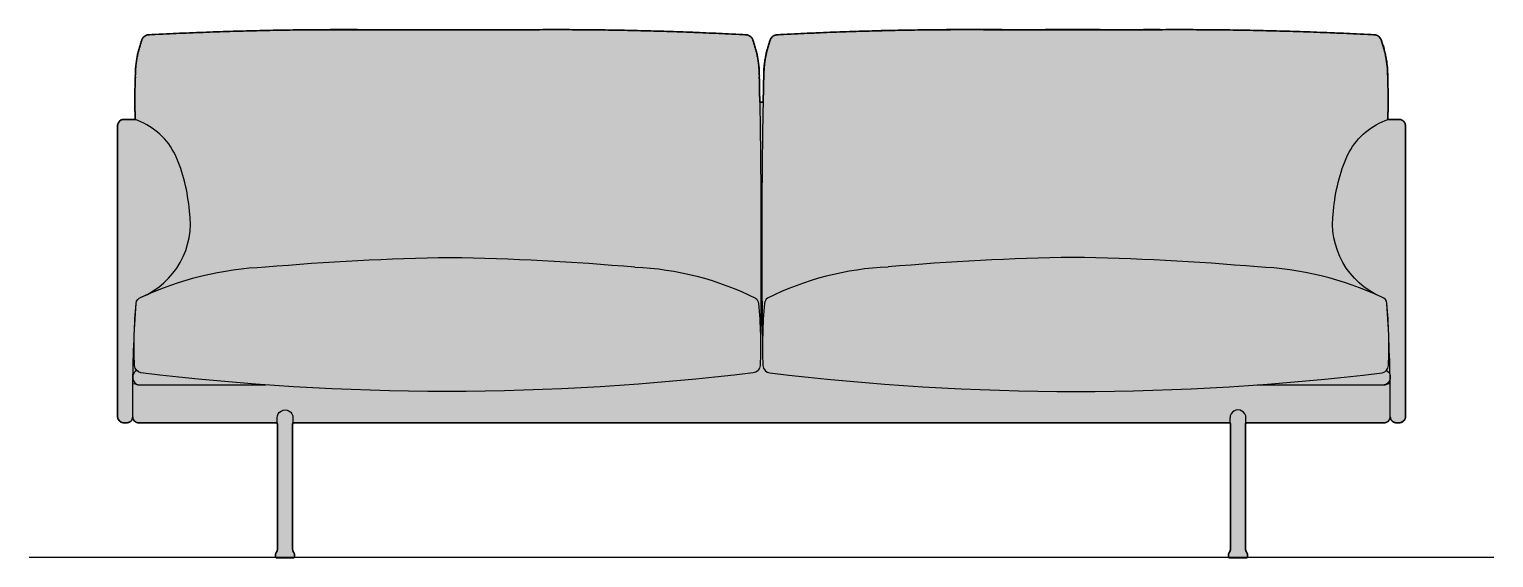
# Model space of a CAD drawing. Header units: millimetres. Extents: x 0 to 3251, y -1194 to 703.
# Drawn here: x 0 to 1933, y 0 to 697 of the extents above; entities that cross this region are included whole.
import ezdxf

# ---------------------------------------------------------------- set-up
doc = ezdxf.new("R2010")
doc.units = ezdxf.units.MM
doc.layers.add('Blocks', color=7, linetype='Continuous')
doc.layers.add('Blocks$Fill', color=7, linetype='Continuous', true_color=0xffffff)
for name, color, linetype, lineweight, true_color in [('Blocks$Inner', 7, 'Continuous', 25, 0x007f00), ('Blocks$Outline', 7, 'Continuous', 35, 0xff3f3f), ('Groud', 7, 'Continuous', 25, 0x243775)]:
    doc.layers.add(name, color=color, linetype=linetype, lineweight=lineweight, true_color=true_color)

# ---------------------------------------------------------------- blocks, each defined once
blk = doc.blocks.new('Outline Sofa 2-seater Front')
at = {"layer": 'Blocks$Fill'}
blk.add_hatch(color=256, dxfattribs=at).paths.add_polyline_path([(1585.1, 177.7), (1585.1, 177.5), (1585.2, 177.4), (1585.3, 177.2), (1585.3, 177), (1585.4, 176.8), (1585.4, 176.6), (1585.5, 176.4), (1585.5, 176.2), (1585.5, 176.1), (1585.6, 175.9), (1585.6, 175.7), (1585.6, 175.5), (1585.6, 175.3), (1585.6, 175.1), (1585.6, 174.9), (1585.6, 174.7), (1585.6, 11.7), (1585.6, 11.6), (1585.6, 11.4), (1585.6, 11.2), (1585.6, 11), (1585.6, 10.8), (1585.5, 10.6), (1585.5, 10.4), (1585.5, 10.2), (1585.5, 10.1), (1585.4, 9.9), (1585.4, 9.7), (1585.4, 9.5), (1585.3, 9.3), (1585.3, 9.1), (1585.2, 8.9), (1585.2, 8.7), (1585.1, 8.5), (1585.1, 8.4), (1585, 8.3), (1585, 8.2), (1585, 8), (1584.9, 7.9), (1584.9, 7.8), (1584.8, 7.7), (1584.7, 7.6), (1584.7, 7.5), (1584.6, 7.4), (1584.5, 7.2), (1584.5, 7.1), (1584.4, 7), (1584.3, 6.9), (1584.3, 6.8), (1584.2, 6.7), (1584.1, 6.6), (1584.1, 6.6), (1584, 6.5), (1583.9, 6.4), (1583.9, 6.3), (1583.8, 6.2), (1583.8, 6.1), (1583.7, 6.1), (1583.7, 6), (1583.6, 5.9), (1583.6, 5.8), (1583.5, 5.7), (1583.5, 5.6), (1583.5, 5.5), (1583.4, 5.4), (1583.4, 5.3), (1583.4, 5.2), (1583.3, 5.1), (1583.3, 5), (1583.3, 4.9), (1583.2, 4.8), (1583.2, 4.7), (1583.2, 4.6), (1583.2, 4.5), (1583.2, 4.4), (1583.1, 4.3), (1583.1, 4.2), (1583.1, 4.1), (1583.1, 4), (1583.1, 3.9), (1583.1, 3.8), (1583.1, 3.7), (1583.1, 0.7), (1583.1, 0.7), (1583.1, 0.7), (1583.1, 0.7), (1583.1, 0.6), (1583.1, 0.6), (1583.1, 0.6), (1583.1, 0.6), (1583.1, 0.5), (1583.1, 0.5), (1583.1, 0.5), (1583.1, 0.5), (1583.1, 0.4), (1583.1, 0.4), (1583.1, 0.4), (1583.2, 0.4), (1583.2, 0.3), (1583.2, 0.3), (1583.2, 0.3), (1583.2, 0.3), (1583.2, 0.3), (1583.2, 0.2), (1583.2, 0.2), (1583.2, 0.2), (1583.3, 0.2), (1583.3, 0.1), (1583.3, 0.1), (1583.3, 0.1), (1583.3, 0.1), (1583.3, 0.1), (1583.3, 0), (1583.4, 0), (1583.4, 0), (1583.4, 0), (1583.4, 0), (1583.4, 0), (1583.5, -0.1), (1583.5, -0.1), (1583.5, -0.1), (1583.5, -0.1), (1583.5, -0.1), (1583.6, -0.1), (1583.6, -0.1), (1583.6, -0.2), (1583.6, -0.2), (1583.7, -0.2), (1583.7, -0.2), (1583.7, -0.2), (1583.7, -0.2), (1583.7, -0.2), (1583.8, -0.2), (1583.8, -0.2), (1583.8, -0.2), (1583.8, -0.3), (1583.9, -0.3), (1583.9, -0.3), (1583.9, -0.3), (1583.9, -0.3), (1584, -0.3), (1584, -0.3), (1584, -0.3), (1584, -0.3), (1584, -0.3), (1584.1, -0.3), (1584.1, -0.3), (1607.1, -0.3), (1607.1, -0.3), (1607.1, -0.3), (1607.2, -0.3), (1607.2, -0.3), (1607.2, -0.3), (1607.2, -0.3), (1607.3, -0.3), (1607.3, -0.3), (1607.3, -0.3), (1607.3, -0.3), (1607.4, -0.2), (1607.4, -0.2), (1607.4, -0.2), (1607.4, -0.2), (1607.5, -0.2), (1607.5, -0.2), (1607.5, -0.2), (1607.5, -0.2), (1607.5, -0.2), (1607.6, -0.2), (1607.6, -0.2), (1607.6, -0.1), (1607.6, -0.1), (1607.6, -0.1), (1607.7, -0.1), (1607.7, -0.1), (1607.7, -0.1), (1607.7, -0.1), (1607.7, 0), (1607.8, 0), (1607.8, 0), (1607.8, 0), (1607.8, 0), (1607.8, 0), (1607.8, 0.1), (1607.9, 0.1), (1607.9, 0.1), (1607.9, 0.1), (1607.9, 0.1), (1607.9, 0.2), (1607.9, 0.2), (1607.9, 0.2), (1608, 0.2), (1608, 0.2), (1608, 0.3), (1608, 0.3), (1608, 0.3), (1608, 0.3), (1608, 0.4), (1608, 0.4), (1608, 0.4), (1608, 0.4), (1608.1, 0.5), (1608.1, 0.5), (1608.1, 0.5), (1608.1, 0.5), (1608.1, 0.5), (1608.1, 0.6), (1608.1, 0.6), (1608.1, 0.6), (1608.1, 0.6), (1608.1, 0.7), (1608.1, 0.7), (1608.1, 0.7), (1608.1, 3.6), (1608.1, 3.8), (1608.1, 3.9), (1608.1, 4), (1608.1, 4.1), (1608.1, 4.2), (1608, 4.3), (1608, 4.4), (1608, 4.5), (1608, 4.5), (1608, 4.6), (1607.9, 4.8), (1607.9, 5), (1607.9, 5.1), (1607.8, 5.2), (1607.8, 5.3), (1607.7, 5.4), (1607.7, 5.6), (1607.6, 5.7), (1607.6, 5.8), (1607.5, 5.9), (1607.5, 6), (1607.4, 6.1), (1607.4, 6.2), (1607.3, 6.3), (1607.2, 6.4), (1607.1, 6.5), (1607.1, 6.6), (1607, 6.7), (1606.9, 6.8), (1606.8, 6.9), (1606.8, 7), (1606.7, 7.1), (1606.6, 7.2), (1606.6, 7.4), (1606.5, 7.5), (1606.4, 7.6), (1606.4, 7.7), (1606.3, 7.8), (1606.3, 7.9), (1606.2, 8), (1606.2, 8.2), (1606.1, 8.3), (1606.1, 8.4), (1606.1, 8.5), (1606, 8.7), (1605.9, 8.9), (1605.9, 9.1), (1605.9, 9.3), (1605.8, 9.5), (1605.8, 9.7), (1605.7, 9.9), (1605.7, 10.1), (1605.7, 10.3), (1605.7, 10.5), (1605.6, 10.7), (1605.6, 10.9), (1605.6, 11.1), (1605.6, 11.3), (1605.6, 11.5), (1605.6, 11.7), (1605.6, 174.7), (1605.6, 174.9), (1605.6, 175.1), (1605.6, 175.3), (1605.6, 175.5), (1605.6, 175.7), (1605.6, 175.9), (1605.7, 176.1), (1605.7, 176.2), (1605.7, 176.4), (1605.8, 176.6), (1605.8, 176.8), (1605.9, 177), (1605.9, 177.2), (1606, 177.4), (1606, 177.5), (1606.1, 177.7), (1788.6, 177.7), (1788.8, 177.7), (1788.9, 177.7), (1789.1, 177.7), (1789.3, 177.8), (1789.5, 177.8), (1789.6, 177.8), (1789.8, 177.8), (1790, 177.9), (1790.2, 177.9), (1790.4, 177.9), (1790.6, 178), (1790.7, 178), (1790.9, 178.1), (1791.1, 178.1), (1791.3, 178.2), (1791.5, 178.3), (1791.6, 178.3), (1791.8, 178.4), (1792, 178.5), (1792.2, 178.6), (1792.3, 178.7), (1792.5, 178.8), (1792.7, 178.9), (1792.9, 179), (1793, 179.1), (1793.2, 179.2), (1793.4, 179.3), (1793.5, 179.4), (1793.7, 179.5), (1793.8, 179.7), (1794, 179.8), (1794.1, 179.9), (1794.3, 180.1), (1794.4, 180.2), (1794.5, 180.4), (1794.7, 180.5), (1794.8, 180.7), (1794.9, 180.8), (1795.1, 181), (1795.2, 181.2), (1795.3, 181.3), (1795.4, 181.5), (1795.5, 181.7), (1795.6, 181.8), (1795.7, 182), (1795.8, 182.2), (1795.9, 182.4), (1795.9, 182.5), (1796, 182.7), (1796.1, 182.9), (1796.1, 183.1), (1796.2, 183.3), (1796.3, 183.4), (1796.3, 183.6), (1796.4, 183.8), (1796.4, 184), (1796.4, 184.2), (1796.5, 184.4), (1796.5, 184.5), (1796.5, 184.7), (1796.5, 184.9), (1796.6, 185.1), (1796.6, 185.2), (1796.6, 185.4), (1796.6, 185.2), (1796.6, 185), (1796.6, 184.9), (1796.6, 184.7), (1796.7, 184.5), (1796.7, 184.3), (1796.7, 184.1), (1796.8, 183.9), (1796.8, 183.8), (1796.9, 183.6), (1796.9, 183.4), (1797, 183.2), (1797, 183), (1797.1, 182.8), (1797.2, 182.7), (1797.2, 182.5), (1797.3, 182.3), (1797.4, 182.1), (1797.5, 182), (1797.6, 181.8), (1797.7, 181.6), (1797.8, 181.5), (1797.9, 181.3), (1798, 181.2), (1798.1, 181), (1798.2, 180.9), (1798.3, 180.7), (1798.4, 180.6), (1798.5, 180.4), (1798.7, 180.3), (1798.8, 180.2), (1798.9, 180), (1799, 179.9), (1799.2, 179.8), (1799.3, 179.6), (1799.5, 179.5), (1799.6, 179.4), (1799.8, 179.3), (1800, 179.2), (1800.1, 179), (1800.3, 178.9), (1800.5, 178.8), (1800.6, 178.7), (1800.8, 178.6), (1801, 178.5), (1801.2, 178.5), (1801.3, 178.4), (1801.5, 178.3), (1801.7, 178.2), (1801.9, 178.2), (1802.1, 178.1), (1802.3, 178), (1802.5, 178), (1802.7, 177.9), (1802.9, 177.9), (1803.1, 177.9), (1803.3, 177.8), (1803.5, 177.8), (1803.6, 177.8), (1803.8, 177.8), (1804, 177.7), (1804.2, 177.7), (1804.4, 177.7), (1804.6, 177.7), (1808.6, 177.7), (1808.8, 177.7), (1808.9, 177.8), (1809.1, 177.8), (1809.3, 177.8), (1809.5, 177.8), (1809.7, 177.8), (1809.9, 177.8), (1810, 177.9), (1810.2, 177.9), (1810.4, 178), (1810.6, 178), (1810.8, 178.1), (1811, 178.1), (1811.2, 178.2), (1811.4, 178.2), (1811.5, 178.3), (1811.7, 178.4), (1811.9, 178.5), (1812.1, 178.5), (1812.3, 178.6), (1812.4, 178.7), (1812.6, 178.8), (1812.8, 178.9), (1813, 179), (1813.1, 179.2), (1813.3, 179.3), (1813.5, 179.4), (1813.6, 179.5), (1813.8, 179.7), (1813.9, 179.8), (1814.1, 179.9), (1814.2, 180.1), (1814.4, 180.2), (1814.5, 180.4), (1814.7, 180.5), (1814.8, 180.7), (1814.9, 180.9), (1815.1, 181), (1815.2, 181.2), (1815.3, 181.4), (1815.4, 181.5), (1815.5, 181.7), (1815.6, 181.9), (1815.7, 182.1), (1815.8, 182.3), (1815.9, 182.4), (1816, 182.6), (1816, 182.8), (1816.1, 183), (1816.2, 183.2), (1816.2, 183.4), (1816.3, 183.5), (1816.3, 183.7), (1816.4, 183.9), (1816.4, 184.1), (1816.5, 184.3), (1816.5, 184.5), (1816.5, 184.7), (1816.5, 184.8), (1816.6, 185), (1816.6, 185.2), (1816.6, 185.4), (1816.6, 185.6), (1816.6, 185.7), (1816.6, 569.8), (1816.6, 570), (1816.6, 570.1), (1816.6, 570.3), (1816.6, 570.5), (1816.5, 570.7), (1816.5, 570.9), (1816.5, 571), (1816.5, 571.2), (1816.4, 571.4), (1816.4, 571.6), (1816.3, 571.8), (1816.3, 572), (1816.2, 572.2), (1816.2, 572.3), (1816.1, 572.5), (1816, 572.7), (1816, 572.9), (1815.9, 573.1), (1815.8, 573.3), (1815.7, 573.4), (1815.6, 573.6), (1815.5, 573.8), (1815.4, 574), (1815.3, 574.1), (1815.2, 574.3), (1815.1, 574.5), (1814.9, 574.6), (1814.8, 574.8), (1814.7, 575), (1814.5, 575.1), (1814.4, 575.3), (1814.3, 575.4), (1814.1, 575.6), (1814, 575.7), (1813.8, 575.8), (1813.6, 576), (1813.5, 576.1), (1813.3, 576.2), (1813.2, 576.3), (1813, 576.5), (1812.8, 576.6), (1812.6, 576.7), (1812.5, 576.8), (1812.3, 576.9), (1812.1, 577), (1811.9, 577), (1811.7, 577.1), (1811.6, 577.2), (1811.4, 577.3), (1811.2, 577.3), (1811, 577.4), (1810.8, 577.5), (1810.6, 577.5), (1810.4, 577.6), (1810.3, 577.6), (1810.1, 577.6), (1809.9, 577.7), (1809.7, 577.7), (1809.5, 577.7), (1809.3, 577.7), (1809.2, 577.8), (1809, 577.8), (1808.8, 577.8), (1808.6, 577.8), (1794.1, 577.8), (1793.9, 577.8), (1793.7, 577.8), (1793.5, 577.7), (1793.3, 577.7), (1793.3, 577.8), (1793.7, 591.5), (1793.8, 605.1), (1793.6, 618.8), (1793.2, 632.5), (1793.2, 635.6), (1793.2, 638.7), (1793, 641.8), (1792.8, 644.9), (1792.6, 648), (1792.2, 651.1), (1791.8, 654.2), (1791.3, 657.3), (1790.8, 660.4), (1790.2, 663.5), (1789.5, 666.5), (1788.7, 669.5), (1787.9, 672.5), (1787, 675.5), (1786, 678.4), (1785, 681.4), (1784.9, 681.6), (1784.9, 681.7), (1784.9, 681.9), (1784.8, 682.1), (1784.8, 682.3), (1784.7, 682.5), (1784.6, 682.7), (1784.6, 682.8), (1784.5, 683), (1784.4, 683.2), (1784.4, 683.4), (1784.3, 683.6), (1784.2, 683.7), (1784.1, 683.9), (1784, 684.1), (1783.9, 684.3), (1783.8, 684.4), (1783.7, 684.6), (1783.6, 684.8), (1783.5, 685), (1783.4, 685.1), (1783.3, 685.3), (1783.2, 685.5), (1783.1, 685.6), (1782.9, 685.8), (1782.8, 685.9), (1782.7, 686.1), (1782.5, 686.2), (1782.4, 686.4), (1782.2, 686.5), (1782.1, 686.7), (1781.9, 686.8), (1781.8, 687), (1781.6, 687.1), (1781.5, 687.2), (1781.3, 687.4), (1781.2, 687.5), (1781, 687.6), (1780.8, 687.7), (1780.7, 687.8), (1780.5, 687.9), (1780.3, 688.1), (1780.1, 688.2), (1780, 688.3), (1779.8, 688.3), (1779.6, 688.4), (1779.4, 688.5), (1779.2, 688.6), (1779.1, 688.7), (1778.9, 688.8), (1778.7, 688.8), (1778.5, 688.9), (1778.3, 689), (1778.1, 689), (1777.9, 689.1), (1777.8, 689.1), (1777.6, 689.2), (1777.4, 689.2), (1777.2, 689.3), (1777, 689.3), (1776.8, 689.3), (1776.6, 689.4), (1776.5, 689.4), (1776.3, 689.4), (1634.5, 694.9), (1492.7, 696.2), (1377.6, 696.2), (1262.5, 696.2), (1124.4, 694.9), (986.4, 689.4), (986.2, 689.4), (986, 689.4), (985.8, 689.3), (985.6, 689.3), (985.5, 689.3), (985.3, 689.2), (985.1, 689.2), (984.9, 689.1), (984.7, 689.1), (984.5, 689), (984.3, 689), (984.2, 688.9), (984, 688.8), (983.8, 688.8), (983.6, 688.7), (983.4, 688.6), (983.2, 688.5), (983.1, 688.4), (982.9, 688.3), (982.7, 688.3), (982.5, 688.2), (982.3, 688.1), (982.2, 687.9), (982, 687.8), (981.8, 687.7), (981.7, 687.6), (981.5, 687.5), (981.3, 687.4), (981.2, 687.2), (981, 687.1), (980.9, 687), (980.7, 686.8), (980.6, 686.7), (980.4, 686.5), (980.3, 686.4), (980.1, 686.2), (980, 686.1), (979.9, 685.9), (979.7, 685.8), (979.6, 685.6), (979.5, 685.5), (979.4, 685.3), (979.2, 685.1), (979.1, 685), (979, 684.8), (978.9, 684.6), (978.8, 684.4), (978.7, 684.3), (978.6, 684.1), (978.5, 683.9), (978.4, 683.7), (978.4, 683.6), (978.3, 683.4), (978.2, 683.2), (978.1, 683), (978.1, 682.8), (978, 682.7), (978, 682.5), (977.9, 682.3), (977.8, 682.1), (977.8, 681.9), (977.8, 681.7), (977.7, 681.6), (977.7, 681.4), (976.6, 678.4), (975.7, 675.5), (974.8, 672.5), (974, 669.5), (973.2, 666.5), (972.5, 663.5), (971.9, 660.4), (971.3, 657.3), (970.8, 654.2), (970.4, 651.1), (970.1, 648), (969.8, 644.9), (969.6, 641.8), (969.5, 638.7), (969.4, 635.6), (969.5, 632.5), (968.8, 600.5), (964.3, 600.5), (963.7, 632.5), (963.7, 635.6), (963.7, 638.7), (963.6, 641.8), (963.4, 644.9), (963.1, 648), (962.7, 651.1), (962.3, 654.2), (961.9, 657.3), (961.3, 660.4), (960.7, 663.5), (960, 666.5), (959.2, 669.5), (958.4, 672.5), (957.5, 675.5), (956.5, 678.4), (955.5, 681.4), (955.5, 681.6), (955.4, 681.7), (955.4, 681.9), (955.3, 682.1), (955.3, 682.3), (955.2, 682.5), (955.2, 682.7), (955.1, 682.8), (955, 683), (955, 683.2), (954.9, 683.4), (954.8, 683.6), (954.7, 683.7), (954.7, 683.9), (954.6, 684.1), (954.5, 684.3), (954.4, 684.4), (954.3, 684.6), (954.2, 684.8), (954.1, 685), (953.9, 685.1), (953.8, 685.3), (953.7, 685.5), (953.6, 685.6), (953.5, 685.8), (953.3, 685.9), (953.2, 686.1), (953.1, 686.2), (952.9, 686.4), (952.8, 686.5), (952.6, 686.7), (952.5, 686.8), (952.3, 687), (952.2, 687.1), (952, 687.2), (951.8, 687.4), (951.7, 687.5), (951.5, 687.6), (951.4, 687.7), (951.2, 687.8), (951, 687.9), (950.8, 688.1), (950.7, 688.2), (950.5, 688.3), (950.3, 688.3), (950.1, 688.4), (949.9, 688.5), (949.8, 688.6), (949.6, 688.7), (949.4, 688.8), (949.2, 688.8), (949, 688.9), (948.8, 689), (948.7, 689), (948.5, 689.1), (948.3, 689.1), (948.1, 689.2), (947.9, 689.2), (947.7, 689.3), (947.5, 689.3), (947.3, 689.3), (947.2, 689.4), (947, 689.4), (946.8, 689.4), (808.8, 694.9), (670.7, 696.2), (555.6, 696.2), (440.5, 696.2), (298.7, 694.9), (156.9, 689.4), (156.7, 689.4), (156.5, 689.4), (156.4, 689.3), (156.2, 689.3), (156, 689.3), (155.8, 689.2), (155.6, 689.2), (155.4, 689.1), (155.2, 689.1), (155, 689), (154.9, 689), (154.7, 688.9), (154.5, 688.8), (154.3, 688.8), (154.1, 688.7), (153.9, 688.6), (153.8, 688.5), (153.6, 688.4), (153.4, 688.3), (153.2, 688.3), (153, 688.2), (152.9, 688.1), (152.7, 687.9), (152.5, 687.8), (152.4, 687.7), (152.2, 687.6), (152, 687.5), (151.9, 687.4), (151.7, 687.2), (151.5, 687.1), (151.4, 687), (151.2, 686.8), (151.1, 686.7), (150.9, 686.5), (150.8, 686.4), (150.7, 686.2), (150.5, 686.1), (150.4, 685.9), (150.3, 685.8), (150.1, 685.6), (150, 685.5), (149.9, 685.3), (149.8, 685.1), (149.7, 685), (149.5, 684.8), (149.4, 684.6), (149.3, 684.4), (149.2, 684.3), (149.1, 684.1), (149.1, 683.9), (149, 683.7), (148.9, 683.6), (148.8, 683.4), (148.7, 683.2), (148.7, 683), (148.6, 682.8), (148.5, 682.7), (148.5, 682.5), (148.4, 682.3), (148.4, 682.1), (148.3, 681.9), (148.3, 681.7), (148.2, 681.6), (148.2, 681.4), (147.2, 678.4), (146.2, 675.5), (145.3, 672.5), (144.5, 669.5), (143.7, 666.5), (143, 663.5), (142.4, 660.4), (141.9, 657.3), (141.4, 654.2), (141, 651.1), (140.6, 648), (140.3, 644.9), (140.2, 641.8), (140, 638.7), (140, 635.6), (140, 632.5), (139.6, 618.8), (139.4, 605.1), (139.5, 591.5), (139.9, 577.8), (139.9, 577.7), (139.7, 577.7), (139.5, 577.8), (139.3, 577.8), (139.1, 577.8), (124.6, 577.8), (124.4, 577.8), (124.2, 577.8), (124, 577.8), (123.8, 577.7), (123.7, 577.7), (123.5, 577.7), (123.3, 577.7), (123.1, 577.6), (122.9, 577.6), (122.7, 577.6), (122.6, 577.5), (122.4, 577.5), (122.2, 577.4), (122, 577.3), (121.8, 577.3), (121.6, 577.2), (121.4, 577.1), (121.3, 577), (121.1, 577), (120.9, 576.9), (120.7, 576.8), (120.5, 576.7), (120.4, 576.6), (120.2, 576.5), (120, 576.3), (119.9, 576.2), (119.7, 576.1), (119.5, 576), (119.4, 575.8), (119.2, 575.7), (119.1, 575.6), (118.9, 575.4), (118.8, 575.3), (118.6, 575.1), (118.5, 575), (118.4, 574.8), (118.2, 574.6), (118.1, 574.5), (118, 574.3), (117.9, 574.1), (117.8, 574), (117.7, 573.8), (117.6, 573.6), (117.5, 573.4), (117.4, 573.3), (117.3, 573.1), (117.2, 572.9), (117.2, 572.7), (117.1, 572.5), (117, 572.3), (117, 572.2), (116.9, 572), (116.8, 571.8), (116.8, 571.6), (116.8, 571.4), (116.7, 571.2), (116.7, 571), (116.7, 570.9), (116.6, 570.7), (116.6, 570.5), (116.6, 570.3), (116.6, 570.1), (116.6, 570), (116.6, 569.8), (116.6, 185.7), (116.6, 185.6), (116.6, 185.4), (116.6, 185.2), (116.6, 185), (116.6, 184.8), (116.7, 184.7), (116.7, 184.5), (116.7, 184.3), (116.8, 184.1), (116.8, 183.9), (116.8, 183.7), (116.9, 183.5), (117, 183.4), (117, 183.2), (117.1, 183), (117.2, 182.8), (117.2, 182.6), (117.3, 182.4), (117.4, 182.3), (117.5, 182.1), (117.6, 181.9), (117.7, 181.7), (117.8, 181.5), (117.9, 181.4), (118, 181.2), (118.1, 181), (118.3, 180.9), (118.4, 180.7), (118.5, 180.5), (118.6, 180.4), (118.8, 180.2), (118.9, 180.1), (119.1, 179.9), (119.2, 179.8), (119.4, 179.7), (119.5, 179.5), (119.7, 179.4), (119.9, 179.3), (120, 179.2), (120.2, 179), (120.4, 178.9), (120.6, 178.8), (120.7, 178.7), (120.9, 178.6), (121.1, 178.5), (121.3, 178.5), (121.5, 178.4), (121.6, 178.3), (121.8, 178.2), (122, 178.2), (122.2, 178.1), (122.4, 178.1), (122.6, 178), (122.8, 178), (122.9, 177.9), (123.1, 177.9), (123.3, 177.8), (123.5, 177.8), (123.7, 177.8), (123.9, 177.8), (124.1, 177.8), (124.2, 177.8), (124.4, 177.7), (124.6, 177.7), (128.6, 177.7), (128.8, 177.7), (128.9, 177.7), (129.1, 177.7), (129.3, 177.8), (129.5, 177.8), (129.7, 177.8), (129.9, 177.8), (130.1, 177.9), (130.3, 177.9), (130.5, 177.9), (130.7, 178), (130.9, 178), (131.1, 178.1), (131.3, 178.2), (131.5, 178.2), (131.7, 178.3), (131.8, 178.4), (132, 178.5), (132.2, 178.5), (132.4, 178.6), (132.6, 178.7), (132.7, 178.8), (132.9, 178.9), (133.1, 179), (133.2, 179.2), (133.4, 179.3), (133.5, 179.4), (133.7, 179.5), (133.8, 179.6), (134, 179.8), (134.1, 179.9), (134.3, 180), (134.4, 180.2), (134.5, 180.3), (134.6, 180.4), (134.8, 180.6), (134.9, 180.7), (135, 180.9), (135.1, 181), (135.2, 181.2), (135.3, 181.3), (135.4, 181.5), (135.5, 181.6), (135.6, 181.8), (135.7, 182), (135.8, 182.1), (135.9, 182.3), (135.9, 182.5), (136, 182.6), (136.1, 182.8), (136.1, 183), (136.2, 183.2), (136.3, 183.3), (136.3, 183.5), (136.4, 183.7), (136.4, 183.9), (136.4, 184.1), (136.5, 184.2), (136.5, 184.4), (136.5, 184.6), (136.6, 184.8), (136.6, 185), (136.6, 185.2), (136.6, 185.3), (136.6, 185.2), (136.6, 185), (136.6, 184.8), (136.6, 184.6), (136.7, 184.5), (136.7, 184.3), (136.7, 184.1), (136.8, 183.9), (136.8, 183.7), (136.9, 183.5), (136.9, 183.4), (137, 183.2), (137, 183), (137.1, 182.8), (137.2, 182.6), (137.2, 182.5), (137.3, 182.3), (137.4, 182.1), (137.5, 181.9), (137.6, 181.8), (137.7, 181.6), (137.8, 181.4), (137.9, 181.2), (138, 181.1), (138.1, 180.9), (138.2, 180.7), (138.4, 180.6), (138.5, 180.4), (138.6, 180.3), (138.8, 180.1), (138.9, 180), (139, 179.8), (139.2, 179.7), (139.3, 179.6), (139.5, 179.4), (139.7, 179.3), (139.8, 179.2), (140, 179.1), (140.1, 179), (140.3, 178.9), (140.5, 178.7), (140.7, 178.6), (140.8, 178.6), (141, 178.5), (141.2, 178.4), (141.4, 178.3), (141.5, 178.2), (141.7, 178.1), (141.9, 178.1), (142.1, 178), (142.3, 178), (142.4, 177.9), (142.6, 177.9), (142.8, 177.8), (143, 177.8), (143.2, 177.7), (143.4, 177.7), (143.5, 177.7), (143.7, 177.7), (143.9, 177.6), (144.1, 177.6), (144.2, 177.6), (144.4, 177.6), (144.6, 177.6), (327.1, 177.6), (327.2, 177.4), (327.2, 177.3), (327.3, 177.1), (327.3, 176.9), (327.4, 176.7), (327.4, 176.6), (327.5, 176.4), (327.5, 176.2), (327.5, 176), (327.5, 175.8), (327.6, 175.6), (327.6, 175.5), (327.6, 175.3), (327.6, 175.1), (327.6, 174.9), (327.6, 174.7), (327.6, 11.7), (327.6, 11.5), (327.6, 11.3), (327.6, 11.1), (327.6, 10.9), (327.5, 10.7), (327.5, 10.5), (327.5, 10.3), (327.5, 10.1), (327.4, 9.9), (327.4, 9.7), (327.4, 9.5), (327.3, 9.3), (327.3, 9.1), (327.2, 8.9), (327.2, 8.7), (327.1, 8.5), (327.1, 8.4), (327, 8.3), (327, 8.2), (327, 8), (326.9, 7.9), (326.9, 7.8), (326.8, 7.7), (326.7, 7.6), (326.7, 7.5), (326.6, 7.4), (326.5, 7.2), (326.5, 7.1), (326.4, 7), (326.3, 6.9), (326.3, 6.8), (326.2, 6.7), (326.1, 6.6), (326, 6.5), (326, 6.4), (325.9, 6.3), (325.8, 6.2), (325.8, 6.1), (325.7, 6), (325.6, 5.9), (325.6, 5.8), (325.5, 5.7), (325.5, 5.6), (325.4, 5.4), (325.4, 5.3), (325.4, 5.2), (325.3, 5.1), (325.3, 5), (325.2, 4.8), (325.2, 4.6), (325.2, 4.5), (325.2, 4.5), (325.2, 4.4), (325.1, 4.3), (325.1, 4.2), (325.1, 4.1), (325.1, 4), (325.1, 3.9), (325.1, 3.8), (325.1, 3.6), (325.1, 0.7), (325.1, 0.7), (325.1, 0.7), (325.1, 0.6), (325.1, 0.6), (325.1, 0.6), (325.1, 0.6), (325.1, 0.5), (325.1, 0.5), (325.1, 0.5), (325.1, 0.5), (325.1, 0.5), (325.1, 0.4), (325.1, 0.4), (325.1, 0.4), (325.2, 0.4), (325.2, 0.3), (325.2, 0.3), (325.2, 0.3), (325.2, 0.3), (325.2, 0.2), (325.2, 0.2), (325.2, 0.2), (325.2, 0.2), (325.3, 0.2), (325.3, 0.1), (325.3, 0.1), (325.3, 0.1), (325.3, 0.1), (325.3, 0.1), (325.4, 0), (325.4, 0), (325.4, 0), (325.4, 0), (325.4, 0), (325.4, 0), (325.5, -0.1), (325.5, -0.1), (325.5, -0.1), (325.5, -0.1), (325.5, -0.1), (325.6, -0.1), (325.6, -0.1), (325.6, -0.2), (325.6, -0.2), (325.6, -0.2), (325.7, -0.2), (325.7, -0.2), (325.7, -0.2), (325.7, -0.2), (325.8, -0.2), (325.8, -0.2), (325.8, -0.2), (325.8, -0.2), (325.8, -0.3), (325.9, -0.3), (325.9, -0.3), (325.9, -0.3), (325.9, -0.3), (326, -0.3), (326, -0.3), (326, -0.3), (326, -0.3), (326.1, -0.3), (326.1, -0.3), (349.1, -0.3), (349.1, -0.3), (349.1, -0.3), (349.2, -0.3), (349.2, -0.3), (349.2, -0.3), (349.2, -0.3), (349.2, -0.3), (349.3, -0.3), (349.3, -0.3), (349.3, -0.3), (349.3, -0.3), (349.4, -0.2), (349.4, -0.2), (349.4, -0.2), (349.4, -0.2), (349.5, -0.2), (349.5, -0.2), (349.5, -0.2), (349.5, -0.2), (349.6, -0.2), (349.6, -0.2), (349.6, -0.1), (349.6, -0.1), (349.6, -0.1), (349.7, -0.1), (349.7, -0.1), (349.7, -0.1), (349.7, -0.1), (349.7, 0), (349.8, 0), (349.8, 0), (349.8, 0), (349.8, 0), (349.8, 0), (349.9, 0.1), (349.9, 0.1), (349.9, 0.1), (349.9, 0.1), (349.9, 0.1), (349.9, 0.2), (349.9, 0.2), (350, 0.2), (350, 0.2), (350, 0.3), (350, 0.3), (350, 0.3), (350, 0.3), (350, 0.3), (350, 0.4), (350, 0.4), (350, 0.4), (350.1, 0.4), (350.1, 0.5), (350.1, 0.5), (350.1, 0.5), (350.1, 0.5), (350.1, 0.6), (350.1, 0.6), (350.1, 0.6), (350.1, 0.6), (350.1, 0.7), (350.1, 0.7), (350.1, 0.7), (350.1, 0.7), (350.1, 3.7), (350.1, 3.8), (350.1, 3.9), (350.1, 4), (350.1, 4.1), (350.1, 4.2), (350, 4.3), (350, 4.4), (350, 4.5), (350, 4.6), (350, 4.7), (349.9, 4.8), (349.9, 4.9), (349.9, 5), (349.9, 5.1), (349.8, 5.2), (349.8, 5.3), (349.8, 5.4), (349.7, 5.5), (349.7, 5.6), (349.6, 5.7), (349.6, 5.8), (349.5, 5.9), (349.5, 6), (349.4, 6.1), (349.4, 6.1), (349.3, 6.2), (349.3, 6.3), (349.2, 6.4), (349.2, 6.5), (349.1, 6.6), (349.1, 6.6), (349, 6.7), (348.9, 6.8), (348.8, 6.9), (348.8, 7), (348.7, 7.1), (348.6, 7.2), (348.6, 7.4), (348.5, 7.5), (348.4, 7.6), (348.4, 7.7), (348.3, 7.8), (348.3, 7.9), (348.2, 8), (348.2, 8.2), (348.1, 8.3), (348.1, 8.4), (348.1, 8.5), (348, 8.7), (348, 8.9), (347.9, 9.1), (347.9, 9.3), (347.8, 9.5), (347.8, 9.7), (347.7, 9.9), (347.7, 10.1), (347.7, 10.2), (347.7, 10.4), (347.6, 10.6), (347.6, 10.8), (347.6, 11), (347.6, 11.2), (347.6, 11.4), (347.6, 11.6), (347.6, 11.7), (347.6, 174.7), (347.6, 174.9), (347.6, 175.1), (347.6, 175.3), (347.6, 175.5), (347.6, 175.6), (347.6, 175.8), (347.7, 176), (347.7, 176.2), (347.7, 176.4), (347.8, 176.6), (347.8, 176.7), (347.8, 176.9), (347.9, 177.1), (348, 177.3), (348, 177.4), (348.1, 177.6)], flags=0)
at = {"layer": 'Blocks$Inner'}
for p, q in [((116.6, 569.8), (116.6, 185.7)), ((139.1, 577.8), (124.6, 577.8)), ((139.9, 577.7), (139.9, 577.8)), ((1793.3, 577.7), (1793.3, 577.8)), ((1794.1, 577.8), (1808.6, 577.8)), ((1816.6, 569.8), (1816.6, 185.7)), ((136.6, 239.7), (136.6, 235.7)), ((1796.6, 239.7), (1796.6, 235.7)), ((136.6, 185.7), (136.6, 224.9)), ((1620.8, 227.7), (1788.6, 227.7)), ((1793.3, 229.4), (1796.6, 229.4)), ((1796.6, 185.6), (1796.6, 224.9)), ((1796.6, 185.7), (1796.6, 224.9)), ((124.6, 177.7), (128.6, 177.7)), ((327.1, 177.6), (144.6, 177.6)), ((327.1, 177.7), (327.1, 184.1)), ((327.6, 11.7), (327.6, 174.7)), ((347.6, 174.7), (347.6, 11.7)), ((348.1, 184.3), (348.1, 177.7)), ((1585.1, 177.7), (348.1, 177.6)), ((1585, 184.3), (1585, 177.7)), ((1585.6, 174.7), (1585.6, 11.7)), ((1605.6, 11.7), (1605.6, 174.7)), ((1606.1, 177.7), (1606.1, 184.1)), ((1606.1, 177.7), (1788.6, 177.7)), ((1808.6, 177.7), (1804.6, 177.7)), ((325.1, 0.7), (325.1, 3.6)), ((350.1, 3.7), (350.1, 0.7)), ((1583.1, 3.7), (1583.1, 0.7)), ((1608.1, 0.7), (1608.1, 3.6)), ((349.1, -0.3), (326.1, -0.3)), ((1584.1, -0.3), (1607.1, -0.3))]:
    blk.add_line(p, q, dxfattribs=at)
for points in [[(968.8, 600.5), (964.3, 600.5)], [(136.6, 185.6), (136.6, 229.4), (139.9, 229.2)], [(144.6, 227.7), (312.4, 227.7)]]:
    blk.add_lwpolyline(points, dxfattribs=at)
at = {"layer": 'Blocks$Inner', "extrusion": (0, 0, -1)}
for centre, radius, start, end in [((-415.2, -4181.2), 4877.4, 86.964, 90.2968), ((-695.3, -3927.5), 4623.8, 89.6952, 93.1181), ((-1312.8, 19274.6), 18578.4, 269.80029, 270.15524), ((-1442.3, 19274.6), 18578.4, 269.84476, 270.19971), ((-276.2, 634.7), 136.2, 359.0642, 20.0215), ((-158, 679.5), 9.99, 10.8795, 83.7068), ((-945.7, 679.5), 9.99, 96.2932, 169.1205), ((-827.5, 634.7), 136.2, 159.9785, 180.9358), ((-821, 604.1), 681.6, 357.789, 2.3919), ((10662.5, 405.9), 11628.4, 178.88354, 180.63424), ((-1822.1, 491.5), 90.7, 25.5083, 69.2841), ((-1794.1, 571.3), 6.5, 51.5641, 90), ((-1808.6, 569.8), 8, 90.1931, 180.0009), ((-1946.1, 439.9), 225, 4.4131, 23.7731), ((-1826, 440.7), 105.5, 292.5399, 9.0063), ((-598.9, -2806.9), 3203, 84.8552, 89.2258), ((-512.3, -2806.9), 3203, 90.7742, 95.1448), ((-329.1, -45.3), 428.9, 64.9721, 87.6694), ((-782.7, -10.3), 393.8, 92.4501, 116.5715), ((-2261.5, 194.7), 2125.2, 0.8139, 3.7899), ((-802.7, 277.2), 664.3, 357.9239, 5.0073), ((-150.2, 334.5), 9.17, 4.5955, 74.0038), ((-150.4, 334.4), 9.39, 5.0073, 72.497), ((-953.3, 334.4), 9.39, 126.1434, 174.9927), ((-301, 277.2), 664.3, 174.9927, 182.0761), ((-1785.5, 343.4), 0.0906, 204.5172, 272.3208), ((-148.9, 253.5), 10, 279.7369, 357.9239), ((-954.8, 253.5), 10, 182.0761, 265.9222), ((-551.8, 3548.8), 3329.8, 263.0373, 276.9795), ((-1787.2, 237.1), 9.49, 188.4181, 261.5819), ((-1787.2, 238.3), 9.49, 117.6794, 171.5819), ((-337.6, 184.1), 10.5, 0, 180.468), ((-144.6, 185.6), 8, 270, 0), ((-1578.9, 175.1), 6.7, 156.4664, 182.9107), ((-1613.6, 174.9), 8.02, 358.4547, 20.2873), ((-1804.5, 185.6), 7.88, 268.8937, 0.9014), ((-1808.6, 185.7), 8, 180, 270), ((-330.1, 3.6), 5, 0.0003, 16.004), ((-326.1, 0.7), 1, 269.9997, 0.0003), ((-330.1, 3.6), 5.05, 16.004, 38.4425), ((-345, 3.6), 5.05, 141.5575, 178.4519), ((-349.1, 0.7), 1, 180, 270), ((-1580, 10.1), 5.38, 196.63, 218.4425), ((-1574.4, 11.7), 11.2, 180.5312, 196.6301), ((-1580.6, 11.7), 5, 180, 180.5312), ((-1616.7, 11.7), 11.2, 343.37, 0), ((-1611.2, 10.1), 5.38, 321.5575, 343.37)]:
    blk.add_arc(centre, radius, start, end, dxfattribs=at)
at = {"layer": 'Blocks$Inner'}
for centre, radius, start, end in [((490.8, 19274.6), 18578.4, 269.84476, 270.19971), ((620.3, 19274.6), 18578.4, 269.80029, 270.15524), ((1237.9, -3927.5), 4623.8, 89.6952, 93.1181), ((1517.9, -4181.2), 4877.4, 86.964, 90.2968), ((1105.7, 634.7), 136.2, 159.9785, 180.9358), ((987.5, 679.5), 9.99, 96.2932, 169.1205), ((1775.2, 679.5), 9.99, 10.8795, 83.7068), ((1657, 634.7), 136.2, 359.0642, 20.0215), ((10361.3, 415.3), 9394.4, 178.67535, 180.84243), ((1112.2, 604.1), 681.6, 357.789, 2.3919), ((124.6, 569.8), 8, 90.1931, 180.0009), ((139.1, 571.3), 6.5, 51.5641, 90), ((111.1, 491.5), 90.7, 25.5083, 69.2841), ((-13, 439.9), 225, 4.4131, 23.7731), ((107.2, 440.7), 105.5, 292.5403, 9.0063), ((1420.9, -2806.9), 3203, 90.7742, 95.1448), ((1334.3, -2806.9), 3203, 84.8552, 89.2258), ((1150.5, -10.3), 393.8, 92.4501, 116.5715), ((1604.1, -45.3), 428.9, 64.972, 87.6694), ((147.6, 343.4), 0.0905, 204.5172, 272.0069), ((1632.2, 277.2), 664.3, 174.9927, 182.0761), ((979.9, 334.4), 9.39, 126.1434, 174.9927), ((1783, 334.5), 9.18, 4.5955, 73.9993), ((1782.8, 334.4), 9.39, 5.0073, 72.497), ((-328.4, 194.7), 2125.2, 0.8139, 3.7899), ((1130.4, 277.2), 664.3, 357.9239, 5.0073), ((978.4, 253.5), 10, 182.0761, 265.9222), ((1784.3, 253.5), 10, 279.7369, 357.9239), ((146, 238.3), 9.49, 117.6794, 171.5819), ((146, 237.1), 9.49, 188.4181, 261.5819), ((1381.3, 3548.8), 3329.8, 263.0373, 276.9795), ((144.4, 235.1), 7.42, 233.0956, 271.4342), ((1788.6, 235.2), 7.5, 270, 309.3441), ((1595.6, 184.1), 10.5, 0, 180.468), ((124.6, 185.7), 8, 180, 270), ((128.7, 185.6), 7.88, 268.8937, 0.9014), ((319.6, 174.9), 8.02, 358.4547, 20.2873), ((354.3, 175.1), 6.7, 156.4664, 182.9107), ((1788.6, 185.7), 8, 270.0043, 359.1631), ((322, 10.1), 5.38, 321.5575, 343.37), ((316.4, 11.7), 11.2, 343.37, 0), ((352.6, 11.7), 5, 180, 180.5312), ((358.7, 11.7), 11.2, 180.5312, 196.6301), ((353.2, 10.1), 5.38, 196.63, 218.4425), ((1588.1, 3.6), 5.05, 141.5575, 178.4519), ((1584.1, 0.7), 1, 180, 270), ((1603, 3.6), 5.05, 16.004, 38.4425), ((1607.1, 0.7), 1, 269.9997, 0.0003), ((1603.1, 3.6), 5, 0.0003, 16.004)]:
    blk.add_arc(centre, radius, start, end, dxfattribs=at)
at = {"layer": 'Blocks$Outline'}
for points in [[(968.8, 600.5), (964.3, 600.5)], [(348.1, 177.6), (1585.1, 177.7)]]:
    blk.add_lwpolyline(points, dxfattribs=at)
for points, weights, knots in [([(964.3, 600.5), (964, 616.5), (963.7, 632.5), (964.1, 657.7), (955.5, 681.4), (954.1, 688.6), (946.8, 689.4), (808.8, 696.9), (670.7, 696.2), (613.1, 696), (555.6, 696.2), (498, 696), (440.5, 696.2), (298.6, 696.9), (156.9, 689.4), (149.6, 688.6), (148.2, 681.4), (139.6, 657.7), (140, 632.5), (138.8, 605.1), (139.9, 577.8), (139.9, 577.8), (139.9, 577.7)], [0.999980844199, 0.999989472417, 1, 0.983322760898, 1, 0.804752705286, 1, 0.999553904007, 1, 0.999995202667, 1, 0.999995202667, 1, 0.999577101926, 1, 0.804752705286, 1, 0.983322760898, 1, 0.999193399833, 1, 1, 1], [-1001.968319, -1001.968319, -1001.968319, -969.916015, -969.916015, -920.093538, -920.093538, -907.39838, -907.39838, -631.166559, -631.166559, -516.072103, -516.072103, -400.977647, -400.977647, -117.271221, -117.271221, -104.576062, -104.576062, -54.753586, -54.753586, 0, 0, 0.117099, 0.117099, 0.117099]), ([(1793.3, 577.7), (1793.3, 577.8), (1793.3, 577.8), (1794.3, 605.1), (1793.2, 632.5), (1793.6, 657.7), (1785, 681.4), (1783.6, 688.6), (1776.3, 689.4), (1634.6, 696.9), (1492.7, 696.2), (1435.1, 696), (1377.6, 696.2), (1320, 696), (1262.5, 696.2), (1124.3, 696.9), (986.4, 689.4), (979.1, 688.6), (977.7, 681.4), (969.1, 657.7), (969.5, 632.5), (969.1, 616.5), (968.8, 600.5)], [1, 1, 1, 0.999193399833, 1, 0.983322760898, 1, 0.804752705286, 1, 0.999577101926, 1, 0.999995202667, 1, 0.999995202667, 1, 0.999553904007, 1, 0.804752705286, 1, 0.983322760898, 1, 0.9999839062, 0.9999707094], [-0.11678, -0.11678, -0.11678, 0, 0, 54.753586, 54.753586, 104.576062, 104.576062, 117.271221, 117.271221, 400.977647, 400.977647, 516.072103, 516.072103, 631.166559, 631.166559, 907.39838, 907.39838, 920.093538, 920.093538, 969.916015, 969.916015, 1001.896014, 1001.896014, 1001.896014]), ([(139.9, 577.7), (139.5, 577.8), (139.1, 577.8), (131.8, 577.8), (124.6, 577.8), (116.6, 577.7), (116.6, 569.8), (116.6, 377.8), (116.6, 185.7), (116.6, 177.7), (124.6, 177.7), (126.6, 177.7), (128.6, 177.7), (131.9, 177.7), (134.3, 180), (136.5, 182.2), (136.6, 185.3)], [0.983490541915, 0.989923094228, 1, 1, 1, 0.708292234196, 1, 1, 1, 0.707106781187, 1, 1, 1, 0.920491784482, 1, 0.925461047952, 0.990682630994], [411.150244, 411.150244, 411.150244, 411.938301, 411.938301, 426.496455, 426.496455, 439.035851, 439.035851, 823.065551, 823.065551, 835.631841, 835.631841, 839.603794, 839.603794, 845.929236, 845.929236, 851.859338, 851.859338, 851.859338]), ([(1796.6, 185.4), (1796.7, 182.3), (1798.9, 180), (1801.3, 177.7), (1804.6, 177.7), (1806.6, 177.7), (1808.6, 177.7), (1816.6, 177.7), (1816.6, 185.7), (1816.6, 377.8), (1816.6, 569.8), (1816.6, 577.7), (1808.6, 577.8), (1801.3, 577.8), (1794.1, 577.8), (1793.7, 577.8), (1793.3, 577.7)], [0.992343764721, 0.924524438163, 1, 0.920491784482, 1, 1, 1, 0.707106781187, 1, 1, 1, 0.708292234196, 1, 1, 1, 0.989936739117, 0.983507968916], [-851.933852, -851.933852, -851.933852, -845.929236, -845.929236, -839.603794, -839.603794, -835.631841, -835.631841, -823.065551, -823.065551, -439.035851, -439.035851, -426.496455, -426.496455, -411.938301, -411.938301, -411.151311, -411.151311, -411.151311]), ([(136.6, 185.3), (136.9, 177.6), (144.6, 177.6), (235.9, 177.6), (327.1, 177.6)], [0.986813115539, 0.71385573532, 1, 1, 1], [-194.816126, -194.816126, -194.816126, -182.539314, -182.539314, 0, 0, 0]), ([(327.1, 177.6), (327.6, 176.2), (327.6, 174.7), (327.6, 93.2), (327.6, 11.7), (327.6, 10.1), (327.1, 8.5), (326.8, 7.5), (326.2, 6.7), (325.6, 5.9), (325.3, 5), (325.1, 4.3), (325.1, 3.6), (325.1, 2.2), (325.1, 0.7), (325.1, 0.3), (325.4, 0), (325.7, -0.3), (326.1, -0.3), (337.6, -0.3), (349.1, -0.3), (350.1, -0.3), (350.1, 0.7), (350.1, 2.2), (350.1, 3.7), (350, 5.4), (349, 6.7), (348.4, 7.5), (348.1, 8.5), (347.6, 10), (347.6, 11.6), (347.6, 11.6), (347.6, 11.7), (347.6, 93.2), (347.6, 174.7), (347.5, 176.2), (348.1, 177.6)], [0.998803179079, 0.982524438378, 1, 1, 1, 0.989487912647, 1, 0.981938210713, 1, 0.98088994545, 1, 0.990263545365, 1, 1, 1, 0.923878556617, 1, 0.923878556617, 1, 1, 1, 0.707106781187, 1, 1, 1, 0.948615844148, 1, 0.981938210713, 1, 0.99014761797, 1, 0.999989256871, 1, 1, 1, 0.974544406161, 0.997976244295], [-387.873821, -387.873821, -387.873821, -384.922562, -384.922562, -221.922562, -221.922562, -218.684105, -218.684105, -216.636679, -216.636679, -214.659645, -214.659645, -213.263057, -213.263057, -210.386106, -210.386106, -209.600706, -209.600706, -208.815307, -208.815307, -185.815322, -185.815322, -184.244525, -184.244525, -181.244525, -181.244525, -177.993795, -177.993795, -175.946368, -175.946368, -172.811349, -172.811349, -172.764995, -172.764995, -9.707927, -9.707927, -6.739728, -6.739728, -6.739728]), ([(1585.1, 177.7), (1585.7, 176.3), (1585.6, 174.7), (1585.6, 93.2), (1585.6, 11.7), (1585.6, 11.6), (1585.6, 11.6), (1585.6, 10), (1585.1, 8.5), (1584.8, 7.5), (1584.2, 6.7), (1583.1, 5.4), (1583.1, 3.7), (1583.1, 2.2), (1583.1, 0.7), (1583.1, -0.3), (1584.1, -0.3), (1595.6, -0.3), (1607.1, -0.3), (1607.5, -0.3), (1607.8, 0), (1608.1, 0.3), (1608.1, 0.7), (1608.1, 2.2), (1608.1, 3.6), (1608.1, 4.3), (1607.9, 5), (1607.6, 5.9), (1607, 6.7), (1606.4, 7.5), (1606.1, 8.5), (1605.6, 10.1), (1605.6, 11.7), (1605.6, 93.2), (1605.6, 174.7), (1605.5, 176.3), (1606.1, 177.7)], [0.999620797899, 0.973681617246, 1, 1, 1, 0.999989256871, 1, 0.99014761797, 1, 0.981938210713, 1, 0.948615844148, 1, 1, 1, 0.707106781187, 1, 1, 1, 0.923878556617, 1, 0.923878556617, 1, 1, 1, 0.990263545365, 1, 0.98088994545, 1, 0.981938210713, 1, 0.989487912647, 1, 1, 1, 0.981904810173, 1], [6.639124, 6.639124, 6.639124, 9.707927, 9.707927, 172.764995, 172.764995, 172.811349, 172.811349, 175.946368, 175.946368, 177.993795, 177.993795, 181.244525, 181.244525, 184.244525, 184.244525, 185.815322, 185.815322, 208.815307, 208.815307, 209.600706, 209.600706, 210.386106, 210.386106, 213.263057, 213.263057, 214.659645, 214.659645, 216.636679, 216.636679, 218.684105, 218.684105, 221.922562, 221.922562, 384.922562, 384.922562, 387.978463, 387.978463, 387.978463]), ([(1606.1, 177.7), (1697.3, 177.7), (1788.6, 177.7), (1796.3, 177.7), (1796.6, 185.4)], [1, 1, 1, 0.717105137728, 0.990508459466], [-234.262091, -234.262091, -234.262091, -51.758716, -51.758716, -39.516404, -39.516404, -39.516404])]:
    blk.add_rational_spline(points, weights, degree=2, knots=knots, dxfattribs=at)

msp = doc.modelspace()

# ---------------------------------------------------------------- linework, layer by layer
at = {"layer": 'Groud'}
msp.add_lwpolyline([(1933.1, 0), (0, 0)], dxfattribs=at)

# ---------------------------------------------------------------- block references
at = {"layer": 'Blocks'}
msp.add_blockref('Outline Sofa 2-seater Front', (0, 0), dxfattribs=at)

doc.saveas('drawing.dxf')
